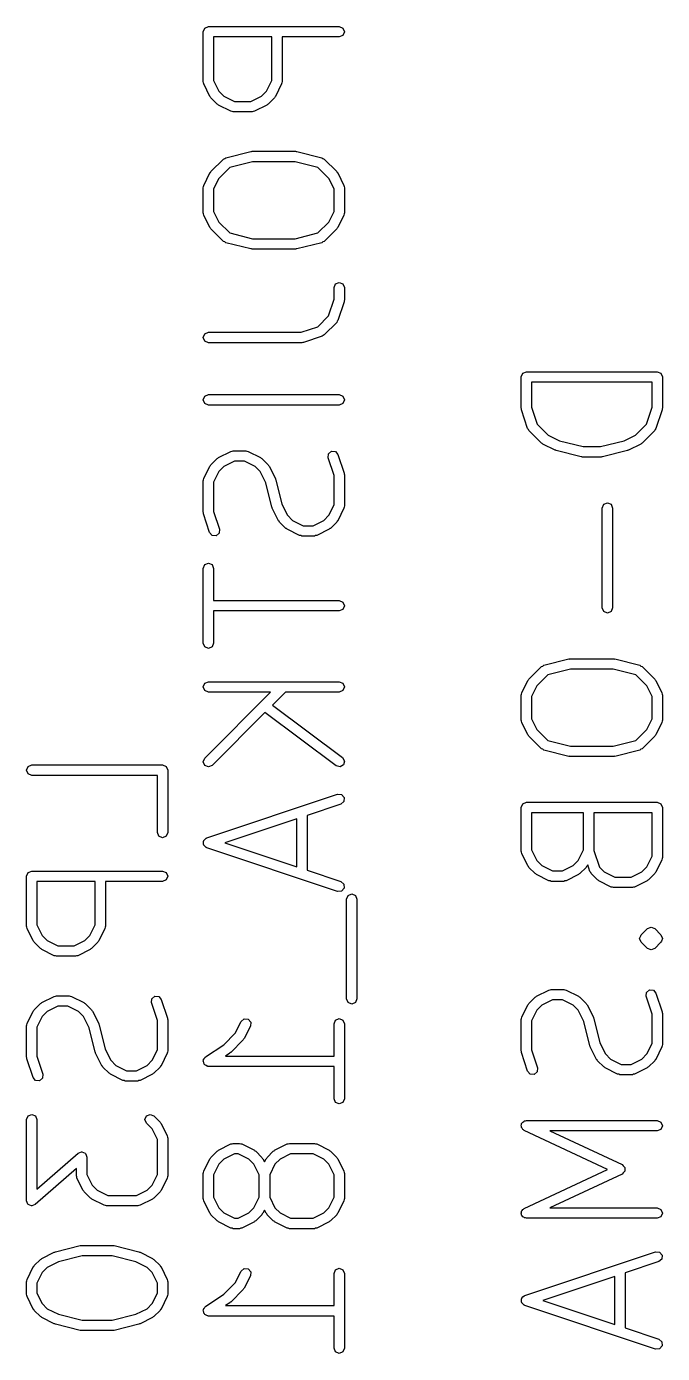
# Model space of a CAD drawing. Extents: x 5.19 to 6.25, y -4.57 to -3.31.
# Drawn here: x 6.0217 to 6.2467, y -3.7805 to -3.3114 of the extents above; entities that cross this region are included whole.
import ezdxf

# ---------------------------------------------------------------- set-up
doc = ezdxf.new("R2010")
doc.units = 0
doc.header["$MEASUREMENT"] = 0
doc.layers.add('BLACK', color=7, linetype='CONTINUOUS')

msp = doc.modelspace()

# ---------------------------------------------------------------- linework, layer by layer
at = {"layer": 'BLACK', "linetype": 'CONTINUOUS'}
for p, q in [((6.08471, -3.31194), (6.08601, -3.3114)), ((6.08601, -3.3114), (6.13233, -3.3114)), ((6.13233, -3.3114), (6.13364, -3.31194)), ((6.08417, -3.31324), (6.08471, -3.31194)), ((6.08417, -3.33088), (6.08417, -3.31324)), ((6.10844, -3.31508), (6.08785, -3.31508)), ((6.08785, -3.31508), (6.08785, -3.33045)), ((6.10844, -3.33045), (6.10844, -3.31508)), ((6.13233, -3.31508), (6.11212, -3.31508)), ((6.11212, -3.31508), (6.11212, -3.33088)), ((6.13364, -3.31454), (6.13233, -3.31508)), ((6.13364, -3.31194), (6.13417, -3.31324)), ((6.13417, -3.31324), (6.13364, -3.31454)), ((6.08785, -3.33045), (6.08973, -3.3342)), ((6.10656, -3.3342), (6.10844, -3.33045)), ((6.08434, -3.33128), (6.08417, -3.33088)), ((6.08437, -3.3317), (6.08434, -3.33128)), ((6.08657, -3.33612), (6.08437, -3.3317)), ((6.08973, -3.3342), (6.09152, -3.33599)), ((6.10478, -3.33599), (6.10656, -3.3342)), ((6.11192, -3.3317), (6.10972, -3.33612)), ((6.11195, -3.33128), (6.11192, -3.3317)), ((6.11212, -3.33088), (6.11195, -3.33128)), ((6.0868, -3.33631), (6.08657, -3.33612)), ((6.08692, -3.33659), (6.0868, -3.33631)), ((6.08912, -3.3388), (6.08692, -3.33659)), ((6.0894, -3.33892), (6.08912, -3.3388)), ((6.0896, -3.33914), (6.0894, -3.33892)), ((6.09401, -3.34135), (6.0896, -3.33914)), ((6.09152, -3.33599), (6.09527, -3.33786)), ((6.09527, -3.33786), (6.10102, -3.33786)), ((6.10102, -3.33786), (6.10478, -3.33599)), ((6.10669, -3.33914), (6.10228, -3.34135)), ((6.10689, -3.33892), (6.10669, -3.33914)), ((6.10717, -3.3388), (6.10689, -3.33892)), ((6.10937, -3.33659), (6.10717, -3.3388)), ((6.10949, -3.33631), (6.10937, -3.33659)), ((6.10972, -3.33612), (6.10949, -3.33631)), ((6.09444, -3.34138), (6.09401, -3.34135)), ((6.09484, -3.34154), (6.09444, -3.34138)), ((6.10145, -3.34154), (6.09484, -3.34154)), ((6.10185, -3.34138), (6.10145, -3.34154)), ((6.10228, -3.34135), (6.10185, -3.34138)), ((6.08692, -3.36267), (6.09133, -3.35826)), ((6.09133, -3.35826), (6.09179, -3.35807)), ((6.09179, -3.35807), (6.09219, -3.35777)), ((6.09219, -3.35777), (6.10101, -3.35557)), ((6.10101, -3.35557), (6.10124, -3.3556)), ((6.10124, -3.3556), (6.10145, -3.35551)), ((6.10145, -3.35551), (6.11689, -3.35551)), ((6.11689, -3.35551), (6.11711, -3.3556)), ((6.11711, -3.3556), (6.11734, -3.35557)), ((6.11734, -3.35557), (6.12616, -3.35777)), ((6.12616, -3.35777), (6.12656, -3.35807)), ((6.12656, -3.35807), (6.12702, -3.35826)), ((6.12702, -3.35826), (6.13143, -3.36267)), ((6.08437, -3.36756), (6.08657, -3.36314)), ((6.08657, -3.36314), (6.0868, -3.36295)), ((6.0868, -3.36295), (6.08692, -3.36267)), ((6.09357, -3.36122), (6.08973, -3.36506)), ((6.10168, -3.35919), (6.09357, -3.36122)), ((6.11667, -3.35919), (6.10168, -3.35919)), ((6.12478, -3.36122), (6.11667, -3.35919)), ((6.12862, -3.36506), (6.12478, -3.36122)), ((6.13143, -3.36267), (6.13155, -3.36295)), ((6.13155, -3.36295), (6.13177, -3.36314)), ((6.13177, -3.36314), (6.13398, -3.36756)), ((6.08417, -3.36838), (6.08434, -3.36798)), ((6.08434, -3.36798), (6.08437, -3.36756)), ((6.08973, -3.36506), (6.08785, -3.36881)), ((6.13049, -3.36881), (6.12862, -3.36506)), ((6.13398, -3.36756), (6.13401, -3.36798)), ((6.13401, -3.36798), (6.13417, -3.36838)), ((6.08417, -3.3772), (6.08417, -3.36838)), ((6.08785, -3.36881), (6.08785, -3.37677)), ((6.13049, -3.37677), (6.13049, -3.36881)), ((6.13417, -3.36838), (6.13417, -3.3772)), ((6.08434, -3.3776), (6.08417, -3.3772)), ((6.08785, -3.37677), (6.08973, -3.38052)), ((6.12862, -3.38052), (6.13049, -3.37677)), ((6.13417, -3.3772), (6.13401, -3.3776)), ((6.08437, -3.37802), (6.08434, -3.3776)), ((6.08657, -3.38244), (6.08437, -3.37802)), ((6.08973, -3.38052), (6.09357, -3.38436)), ((6.12478, -3.38436), (6.12862, -3.38052)), ((6.13398, -3.37802), (6.13177, -3.38244)), ((6.13401, -3.3776), (6.13398, -3.37802)), ((6.0868, -3.38263), (6.08657, -3.38244)), ((6.08692, -3.38291), (6.0868, -3.38263)), ((6.09133, -3.38733), (6.08692, -3.38291)), ((6.09357, -3.38436), (6.10168, -3.38639)), ((6.10168, -3.38639), (6.11667, -3.38639)), ((6.11667, -3.38639), (6.12478, -3.38436)), ((6.13143, -3.38291), (6.12702, -3.38733)), ((6.13155, -3.38263), (6.13143, -3.38291)), ((6.13177, -3.38244), (6.13155, -3.38263)), ((6.09179, -3.38752), (6.09133, -3.38733)), ((6.09219, -3.38781), (6.09179, -3.38752)), ((6.10101, -3.39002), (6.09219, -3.38781)), ((6.10124, -3.38998), (6.10101, -3.39002)), ((6.10145, -3.39007), (6.10124, -3.38998)), ((6.11689, -3.39007), (6.10145, -3.39007)), ((6.11711, -3.38998), (6.11689, -3.39007)), ((6.11734, -3.39002), (6.11711, -3.38998)), ((6.12616, -3.38781), (6.11734, -3.39002)), ((6.12656, -3.38752), (6.12616, -3.38781)), ((6.12702, -3.38733), (6.12656, -3.38752)), ((6.13049, -3.40367), (6.13103, -3.40237)), ((6.13049, -3.40778), (6.13049, -3.40367)), ((6.13103, -3.40237), (6.13233, -3.40183)), ((6.13233, -3.40183), (6.13364, -3.40237)), ((6.13364, -3.40237), (6.13417, -3.40367)), ((6.13417, -3.40367), (6.13417, -3.40808)), ((6.12852, -3.41371), (6.13049, -3.40778)), ((6.13408, -3.40866), (6.13187, -3.41528)), ((6.13417, -3.40808), (6.13406, -3.40836)), ((6.13406, -3.40836), (6.13408, -3.40866)), ((6.12472, -3.4175), (6.12852, -3.41371)), ((6.08471, -3.42002), (6.08601, -3.41948)), ((6.08601, -3.41948), (6.1188, -3.41948)), ((6.1188, -3.41948), (6.12472, -3.4175)), ((6.13143, -3.416), (6.12702, -3.42041)), ((6.13159, -3.4156), (6.13143, -3.416)), ((6.13187, -3.41528), (6.13159, -3.4156)), ((6.08417, -3.42132), (6.08471, -3.42002)), ((6.08471, -3.42262), (6.08417, -3.42132)), ((6.08601, -3.42316), (6.08471, -3.42262)), ((6.1191, -3.42316), (6.08601, -3.42316)), ((6.11938, -3.42304), (6.1191, -3.42316)), ((6.11968, -3.42306), (6.11938, -3.42304)), ((6.1263, -3.42086), (6.11968, -3.42306)), ((6.12662, -3.42058), (6.1263, -3.42086)), ((6.12702, -3.42041), (6.12662, -3.42058)), ((6.19721, -3.43398), (6.19851, -3.43344)), ((6.19851, -3.43344), (6.24483, -3.43344)), ((6.24483, -3.43344), (6.24614, -3.43398)), ((6.19667, -3.43528), (6.19721, -3.43398)), ((6.19667, -3.44631), (6.19667, -3.43528)), ((6.24299, -3.43712), (6.20035, -3.43712)), ((6.20035, -3.43712), (6.20035, -3.44601)), ((6.24299, -3.44601), (6.24299, -3.43712)), ((6.24614, -3.43398), (6.24667, -3.43528)), ((6.24667, -3.43528), (6.24667, -3.44631)), ((6.08417, -3.44337), (6.08471, -3.44207)), ((6.08471, -3.44207), (6.08601, -3.44153)), ((6.08601, -3.44153), (6.13233, -3.44153)), ((6.13233, -3.44153), (6.13364, -3.44207)), ((6.13364, -3.44207), (6.13417, -3.44337)), ((6.08471, -3.44467), (6.08417, -3.44337)), ((6.08601, -3.44521), (6.08471, -3.44467)), ((6.13233, -3.44521), (6.08601, -3.44521)), ((6.13364, -3.44467), (6.13233, -3.44521)), ((6.13417, -3.44337), (6.13364, -3.44467)), ((6.19679, -3.44659), (6.19667, -3.44631)), ((6.19677, -3.44689), (6.19679, -3.44659)), ((6.19897, -3.45351), (6.19677, -3.44689)), ((6.20035, -3.44601), (6.20233, -3.45193)), ((6.24102, -3.45193), (6.24299, -3.44601)), ((6.24658, -3.44689), (6.24437, -3.45351)), ((6.24667, -3.44631), (6.24656, -3.44659)), ((6.24656, -3.44659), (6.24658, -3.44689)), ((6.20233, -3.45193), (6.20622, -3.45583)), ((6.23713, -3.45583), (6.24102, -3.45193)), ((6.19926, -3.45383), (6.19897, -3.45351)), ((6.19942, -3.45423), (6.19926, -3.45383)), ((6.20383, -3.45864), (6.19942, -3.45423)), ((6.20622, -3.45583), (6.21019, -3.45781)), ((6.23316, -3.45781), (6.23713, -3.45583)), ((6.24393, -3.45423), (6.23952, -3.45864)), ((6.24409, -3.45383), (6.24393, -3.45423)), ((6.24437, -3.45351), (6.24409, -3.45383)), ((6.0896, -3.46378), (6.09401, -3.46158)), ((6.09401, -3.46158), (6.09444, -3.46155)), ((6.09444, -3.46155), (6.09484, -3.46138)), ((6.09484, -3.46138), (6.09925, -3.46138)), ((6.09925, -3.46138), (6.09964, -3.46155)), ((6.09964, -3.46155), (6.10007, -3.46158)), ((6.10007, -3.46158), (6.10448, -3.46378)), ((6.12848, -3.4624), (6.12955, -3.46148)), ((6.12955, -3.46148), (6.13095, -3.46158)), ((6.13095, -3.46158), (6.13187, -3.46264)), ((6.20411, -3.45876), (6.20383, -3.45864)), ((6.20431, -3.45898), (6.20411, -3.45876)), ((6.20872, -3.46119), (6.20431, -3.45898)), ((6.20893, -3.46121), (6.20872, -3.46119)), ((6.2091, -3.46133), (6.20893, -3.46121)), ((6.21792, -3.46354), (6.2091, -3.46133)), ((6.21019, -3.45781), (6.21859, -3.45991)), ((6.21859, -3.45991), (6.22476, -3.45991)), ((6.22476, -3.45991), (6.23316, -3.45781)), ((6.23425, -3.46133), (6.22543, -3.46354)), ((6.23442, -3.46121), (6.23425, -3.46133)), ((6.23463, -3.46119), (6.23442, -3.46121)), ((6.23904, -3.45898), (6.23463, -3.46119)), ((6.23924, -3.45876), (6.23904, -3.45898)), ((6.23952, -3.45864), (6.23924, -3.45876)), ((6.0868, -3.46661), (6.08692, -3.46633)), ((6.08692, -3.46633), (6.08912, -3.46413)), ((6.08912, -3.46413), (6.0894, -3.46401)), ((6.0894, -3.46401), (6.0896, -3.46378)), ((6.09527, -3.46506), (6.09152, -3.46694)), ((6.09881, -3.46506), (6.09527, -3.46506)), ((6.10257, -3.46694), (6.09881, -3.46506)), ((6.10448, -3.46378), (6.10468, -3.46401)), ((6.10468, -3.46401), (6.10496, -3.46413)), ((6.10496, -3.46413), (6.10717, -3.46633)), ((6.10717, -3.46633), (6.10728, -3.46661)), ((6.12838, -3.46381), (6.12848, -3.4624)), ((6.13049, -3.47014), (6.12838, -3.46381)), ((6.13187, -3.46264), (6.13408, -3.46926)), ((6.21815, -3.4635), (6.21792, -3.46354)), ((6.21837, -3.46359), (6.21815, -3.4635)), ((6.22498, -3.46359), (6.21837, -3.46359)), ((6.2252, -3.4635), (6.22498, -3.46359)), ((6.22543, -3.46354), (6.2252, -3.4635)), ((6.08434, -3.47165), (6.08437, -3.47122)), ((6.08437, -3.47122), (6.08657, -3.46681)), ((6.08657, -3.46681), (6.0868, -3.46661)), ((6.08973, -3.46873), (6.08785, -3.47248)), ((6.09152, -3.46694), (6.08973, -3.46873)), ((6.10435, -3.46873), (6.10257, -3.46694)), ((6.10634, -3.47269), (6.10435, -3.46873)), ((6.10728, -3.46661), (6.10751, -3.46681)), ((6.10751, -3.46681), (6.10972, -3.47122)), ((6.10972, -3.47122), (6.10973, -3.47143)), ((6.13049, -3.48044), (6.13049, -3.47014)), ((6.13408, -3.46926), (6.13406, -3.46956)), ((6.13406, -3.46956), (6.13417, -3.46984)), ((6.13417, -3.46984), (6.13417, -3.48087)), ((6.08417, -3.47205), (6.08434, -3.47165)), ((6.08417, -3.48308), (6.08417, -3.47205)), ((6.08785, -3.47248), (6.08785, -3.48278)), ((6.10849, -3.48132), (6.10634, -3.47269)), ((6.10973, -3.47143), (6.10986, -3.4716)), ((6.10986, -3.4716), (6.11201, -3.48023)), ((6.11201, -3.48023), (6.114, -3.48419)), ((6.12862, -3.48419), (6.13049, -3.48044)), ((6.22535, -3.4816), (6.22589, -3.4803)), ((6.22589, -3.4803), (6.22719, -3.47976)), ((6.22719, -3.47976), (6.22849, -3.4803)), ((6.22849, -3.4803), (6.22903, -3.4816)), ((6.08429, -3.48336), (6.08417, -3.48308)), ((6.08427, -3.48366), (6.08429, -3.48336)), ((6.08647, -3.49028), (6.08427, -3.48366)), ((6.08785, -3.48278), (6.08997, -3.48911)), ((6.10862, -3.48148), (6.10849, -3.48132)), ((6.10863, -3.48169), (6.10862, -3.48148)), ((6.11084, -3.4861), (6.10863, -3.48169)), ((6.114, -3.48419), (6.11578, -3.48598)), ((6.12683, -3.48598), (6.12862, -3.48419)), ((6.13398, -3.48169), (6.13177, -3.4861)), ((6.13401, -3.48127), (6.13398, -3.48169)), ((6.13417, -3.48087), (6.13401, -3.48127)), ((6.22535, -3.51689), (6.22535, -3.4816)), ((6.22903, -3.4816), (6.22903, -3.51689)), ((6.08997, -3.48911), (6.08987, -3.49052)), ((6.11107, -3.4863), (6.11084, -3.4861)), ((6.11118, -3.48658), (6.11107, -3.4863)), ((6.11339, -3.48879), (6.11118, -3.48658)), ((6.11367, -3.4889), (6.11339, -3.48879)), ((6.11387, -3.48913), (6.11367, -3.4889)), ((6.11828, -3.49134), (6.11387, -3.48913)), ((6.11578, -3.48598), (6.11953, -3.48785)), ((6.11953, -3.48785), (6.12308, -3.48785)), ((6.12308, -3.48785), (6.12683, -3.48598)), ((6.12875, -3.48913), (6.12433, -3.49134)), ((6.12894, -3.4889), (6.12875, -3.48913)), ((6.12922, -3.48879), (6.12894, -3.4889)), ((6.13143, -3.48658), (6.12922, -3.48879)), ((6.13155, -3.4863), (6.13143, -3.48658)), ((6.13177, -3.4861), (6.13155, -3.4863)), ((6.0874, -3.49134), (6.08647, -3.49028)), ((6.0888, -3.49144), (6.0874, -3.49134)), ((6.08987, -3.49052), (6.0888, -3.49144)), ((6.1187, -3.49137), (6.11828, -3.49134)), ((6.1191, -3.49153), (6.1187, -3.49137)), ((6.12351, -3.49153), (6.1191, -3.49153)), ((6.12391, -3.49137), (6.12351, -3.49153)), ((6.12433, -3.49134), (6.12391, -3.49137)), ((6.08417, -3.50293), (6.08471, -3.50163)), ((6.08417, -3.5294), (6.08417, -3.50293)), ((6.08471, -3.50163), (6.08601, -3.50109)), ((6.08601, -3.50109), (6.08732, -3.50163)), ((6.08732, -3.50163), (6.08785, -3.50293)), ((6.08785, -3.50293), (6.08785, -3.51432)), ((6.08785, -3.51432), (6.13233, -3.51432)), ((6.13233, -3.518), (6.08785, -3.518)), ((6.08785, -3.518), (6.08785, -3.5294)), ((6.13233, -3.51432), (6.13364, -3.51486)), ((6.13364, -3.51746), (6.13233, -3.518)), ((6.13364, -3.51486), (6.13417, -3.51616)), ((6.13417, -3.51616), (6.13364, -3.51746)), ((6.22589, -3.51819), (6.22535, -3.51689)), ((6.22903, -3.51689), (6.22849, -3.51819)), ((6.22719, -3.51873), (6.22589, -3.51819)), ((6.22849, -3.51819), (6.22719, -3.51873)), ((6.08471, -3.5307), (6.08417, -3.5294)), ((6.08601, -3.53124), (6.08471, -3.5307)), ((6.08732, -3.5307), (6.08601, -3.53124)), ((6.08785, -3.5294), (6.08732, -3.5307)), ((6.20469, -3.53717), (6.21351, -3.53496)), ((6.21351, -3.53496), (6.21374, -3.53499)), ((6.21374, -3.53499), (6.21395, -3.5349)), ((6.21395, -3.5349), (6.22939, -3.5349)), ((6.22939, -3.5349), (6.22961, -3.53499)), ((6.22961, -3.53499), (6.22984, -3.53496)), ((6.22984, -3.53496), (6.23866, -3.53717)), ((6.19942, -3.54206), (6.20383, -3.53765)), ((6.20607, -3.54061), (6.20223, -3.54445)), ((6.20383, -3.53765), (6.20429, -3.53746)), ((6.20429, -3.53746), (6.20469, -3.53717)), ((6.21418, -3.53858), (6.20607, -3.54061)), ((6.22917, -3.53858), (6.21418, -3.53858)), ((6.23728, -3.54061), (6.22917, -3.53858)), ((6.24112, -3.54445), (6.23728, -3.54061)), ((6.23866, -3.53717), (6.23906, -3.53746)), ((6.23906, -3.53746), (6.23952, -3.53765)), ((6.23952, -3.53765), (6.24393, -3.54206)), ((6.08417, -3.54484), (6.08471, -3.54353)), ((6.08471, -3.54614), (6.08417, -3.54484)), ((6.08471, -3.54353), (6.08601, -3.543)), ((6.08601, -3.54668), (6.08471, -3.54614)), ((6.08601, -3.543), (6.13233, -3.543)), ((6.13233, -3.543), (6.13364, -3.54353)), ((6.13364, -3.54614), (6.13233, -3.54668)), ((6.13364, -3.54353), (6.13417, -3.54484)), ((6.13417, -3.54484), (6.13364, -3.54614)), ((6.19687, -3.54695), (6.19907, -3.54254)), ((6.19907, -3.54254), (6.1993, -3.54234)), ((6.1993, -3.54234), (6.19942, -3.54206)), ((6.20223, -3.54445), (6.20035, -3.54821)), ((6.24299, -3.54821), (6.24112, -3.54445)), ((6.24393, -3.54206), (6.24405, -3.54234)), ((6.24405, -3.54234), (6.24427, -3.54254)), ((6.24427, -3.54254), (6.24648, -3.54695)), ((6.08471, -3.57), (6.10804, -3.54668)), ((6.10804, -3.54668), (6.08601, -3.54668)), ((6.11325, -3.54668), (6.10867, -3.55125)), ((6.13233, -3.54668), (6.11325, -3.54668)), ((6.19667, -3.54777), (6.19684, -3.54738)), ((6.19667, -3.5566), (6.19667, -3.54777)), ((6.19684, -3.54738), (6.19687, -3.54695)), ((6.20035, -3.54821), (6.20035, -3.55616)), ((6.24299, -3.55616), (6.24299, -3.54821)), ((6.24648, -3.54695), (6.24651, -3.54738)), ((6.24651, -3.54738), (6.24667, -3.54777)), ((6.24667, -3.54777), (6.24667, -3.5566)), ((6.10604, -3.55388), (6.08732, -3.57261)), ((6.13123, -3.57278), (6.10604, -3.55388)), ((6.10867, -3.55125), (6.13344, -3.56983)), ((6.19684, -3.55699), (6.19667, -3.5566)), ((6.19687, -3.55742), (6.19684, -3.55699)), ((6.19907, -3.56183), (6.19687, -3.55742)), ((6.20035, -3.55616), (6.20223, -3.55992)), ((6.20223, -3.55992), (6.20607, -3.56376)), ((6.23728, -3.56376), (6.24112, -3.55992)), ((6.24112, -3.55992), (6.24299, -3.55616)), ((6.24648, -3.55742), (6.24427, -3.56183)), ((6.24651, -3.55699), (6.24648, -3.55742)), ((6.24667, -3.5566), (6.24651, -3.55699)), ((6.1993, -3.56203), (6.19907, -3.56183)), ((6.19942, -3.56231), (6.1993, -3.56203)), ((6.20383, -3.56672), (6.19942, -3.56231)), ((6.20607, -3.56376), (6.21418, -3.56578)), ((6.22917, -3.56578), (6.23728, -3.56376)), ((6.24393, -3.56231), (6.23952, -3.56672)), ((6.24405, -3.56203), (6.24393, -3.56231)), ((6.24427, -3.56183), (6.24405, -3.56203)), ((6.20429, -3.56691), (6.20383, -3.56672)), ((6.20469, -3.5672), (6.20429, -3.56691)), ((6.21351, -3.56941), (6.20469, -3.5672)), ((6.21374, -3.56938), (6.21351, -3.56941)), ((6.21395, -3.56946), (6.21374, -3.56938)), ((6.22939, -3.56946), (6.21395, -3.56946)), ((6.21418, -3.56578), (6.22917, -3.56578)), ((6.22961, -3.56938), (6.22939, -3.56946)), ((6.22984, -3.56941), (6.22961, -3.56938)), ((6.23866, -3.5672), (6.22984, -3.56941)), ((6.23906, -3.56691), (6.23866, -3.5672)), ((6.23952, -3.56672), (6.23906, -3.56691)), ((6.02167, -3.57427), (6.02221, -3.57297)), ((6.02221, -3.57557), (6.02167, -3.57427)), ((6.02221, -3.57297), (6.02351, -3.57243)), ((6.02351, -3.57243), (6.06983, -3.57243)), ((6.06983, -3.57243), (6.07114, -3.57297)), ((6.07114, -3.57297), (6.07167, -3.57427)), ((6.07167, -3.57427), (6.07167, -3.59633)), ((6.08417, -3.5713), (6.08471, -3.57)), ((6.08471, -3.57261), (6.08417, -3.5713)), ((6.08601, -3.57314), (6.08471, -3.57261)), ((6.08732, -3.57261), (6.08601, -3.57314)), ((6.13259, -3.57313), (6.13123, -3.57278)), ((6.13381, -3.57241), (6.13259, -3.57313)), ((6.13344, -3.56983), (6.13416, -3.57104)), ((6.13416, -3.57104), (6.13381, -3.57241)), ((6.02351, -3.57611), (6.02221, -3.57557)), ((6.06799, -3.57611), (6.02351, -3.57611)), ((6.06799, -3.59633), (6.06799, -3.57611)), ((6.08543, -3.59823), (6.13175, -3.58279)), ((6.13175, -3.58279), (6.13316, -3.58289)), ((6.13316, -3.58289), (6.13408, -3.58396)), ((6.13292, -3.58628), (6.12094, -3.59028)), ((6.13398, -3.58536), (6.13292, -3.58628)), ((6.13408, -3.58396), (6.13398, -3.58536)), ((6.19667, -3.58748), (6.19721, -3.58618)), ((6.19667, -3.60292), (6.19667, -3.58748)), ((6.19721, -3.58618), (6.19851, -3.58564)), ((6.19851, -3.58564), (6.24483, -3.58564)), ((6.24483, -3.58564), (6.24614, -3.58618)), ((6.24614, -3.58618), (6.24667, -3.58748)), ((6.24667, -3.58748), (6.24667, -3.60512)), ((6.11726, -3.5915), (6.09183, -3.59998)), ((6.11726, -3.60845), (6.11726, -3.5915)), ((6.12094, -3.59028), (6.12094, -3.60968)), ((6.21873, -3.58932), (6.20035, -3.58932)), ((6.20035, -3.58932), (6.20035, -3.60248)), ((6.21873, -3.60248), (6.21873, -3.58932)), ((6.24299, -3.58932), (6.22241, -3.58932)), ((6.22241, -3.58932), (6.22241, -3.60262)), ((6.24299, -3.60469), (6.24299, -3.58932)), ((6.06853, -3.59763), (6.06799, -3.59633)), ((6.06983, -3.59817), (6.06853, -3.59763)), ((6.07114, -3.59763), (6.06983, -3.59817)), ((6.07167, -3.59633), (6.07114, -3.59763)), ((6.08427, -3.5994), (6.08436, -3.59929)), ((6.08431, -3.59998), (6.08427, -3.5994)), ((6.08427, -3.60056), (6.08431, -3.59998)), ((6.08436, -3.60066), (6.08427, -3.60056)), ((6.08436, -3.59929), (6.08437, -3.59916)), ((6.08437, -3.6008), (6.08436, -3.60066)), ((6.08437, -3.59916), (6.08481, -3.59877)), ((6.08481, -3.60118), (6.08437, -3.6008)), ((6.08481, -3.59877), (6.08519, -3.59833)), ((6.08519, -3.60162), (6.08481, -3.60118)), ((6.08519, -3.59833), (6.08533, -3.59832)), ((6.08533, -3.60163), (6.08519, -3.60162)), ((6.08533, -3.59832), (6.08543, -3.59823)), ((6.08543, -3.60172), (6.08533, -3.60163)), ((6.13175, -3.61716), (6.08543, -3.60172)), ((6.09183, -3.59998), (6.11726, -3.60845)), ((6.20035, -3.60248), (6.20223, -3.60624)), ((6.21685, -3.60624), (6.21873, -3.60248)), ((6.19684, -3.60331), (6.19667, -3.60292)), ((6.19687, -3.60374), (6.19684, -3.60331)), ((6.19907, -3.60815), (6.19687, -3.60374)), ((6.20223, -3.60624), (6.20402, -3.60802)), ((6.21507, -3.60802), (6.21685, -3.60624)), ((6.22241, -3.60262), (6.22439, -3.60854)), ((6.24112, -3.60844), (6.24299, -3.60469)), ((6.24648, -3.60594), (6.24427, -3.61036)), ((6.24651, -3.60552), (6.24648, -3.60594)), ((6.24667, -3.60512), (6.24651, -3.60552)), ((6.02167, -3.61177), (6.02221, -3.61047)), ((6.02167, -3.62942), (6.02167, -3.61177)), ((6.02221, -3.61047), (6.02351, -3.60993)), ((6.02351, -3.60993), (6.06983, -3.60993)), ((6.06983, -3.60993), (6.07114, -3.61047)), ((6.07114, -3.61047), (6.07167, -3.61177)), ((6.07167, -3.61177), (6.07114, -3.61307)), ((6.12094, -3.60968), (6.13292, -3.61367)), ((6.1993, -3.60835), (6.19907, -3.60815)), ((6.19942, -3.60863), (6.1993, -3.60835)), ((6.20162, -3.61083), (6.19942, -3.60863)), ((6.2019, -3.61095), (6.20162, -3.61083)), ((6.2021, -3.61118), (6.2019, -3.61095)), ((6.20651, -3.61338), (6.2021, -3.61118)), ((6.20402, -3.60802), (6.20777, -3.6099)), ((6.20777, -3.6099), (6.21131, -3.6099)), ((6.21131, -3.6099), (6.21507, -3.60802)), ((6.21698, -3.61118), (6.21257, -3.61338)), ((6.21718, -3.61095), (6.21698, -3.61118)), ((6.21746, -3.61083), (6.21718, -3.61095)), ((6.21967, -3.60863), (6.21746, -3.61083)), ((6.21978, -3.60835), (6.21967, -3.60863)), ((6.22001, -3.60815), (6.21978, -3.60835)), ((6.22023, -3.60771), (6.22001, -3.60815)), ((6.22103, -3.61012), (6.22023, -3.60771)), ((6.22131, -3.61044), (6.22103, -3.61012)), ((6.22148, -3.61083), (6.22131, -3.61044)), ((6.22368, -3.61304), (6.22148, -3.61083)), ((6.22439, -3.60854), (6.22607, -3.61023)), ((6.22607, -3.61023), (6.22983, -3.6121)), ((6.23558, -3.6121), (6.23933, -3.61023)), ((6.23933, -3.61023), (6.24112, -3.60844)), ((6.24393, -3.61083), (6.24172, -3.61304)), ((6.24405, -3.61055), (6.24393, -3.61083)), ((6.24427, -3.61036), (6.24405, -3.61055)), ((6.04594, -3.61361), (6.02535, -3.61361)), ((6.02535, -3.61361), (6.02535, -3.62898)), ((6.04594, -3.62898), (6.04594, -3.61361)), ((6.06983, -3.61361), (6.04962, -3.61361)), ((6.04962, -3.61361), (6.04962, -3.62942)), ((6.07114, -3.61307), (6.06983, -3.61361)), ((6.13292, -3.61367), (6.13398, -3.6146)), ((6.13408, -3.616), (6.13316, -3.61706)), ((6.13398, -3.6146), (6.13408, -3.616)), ((6.20694, -3.61342), (6.20651, -3.61338)), ((6.20734, -3.61358), (6.20694, -3.61342)), ((6.21175, -3.61358), (6.20734, -3.61358)), ((6.21214, -3.61342), (6.21175, -3.61358)), ((6.21257, -3.61338), (6.21214, -3.61342)), ((6.22396, -3.61316), (6.22368, -3.61304)), ((6.22416, -3.61338), (6.22396, -3.61316)), ((6.22857, -3.61559), (6.22416, -3.61338)), ((6.229, -3.61562), (6.22857, -3.61559)), ((6.22939, -3.61578), (6.229, -3.61562)), ((6.23601, -3.61578), (6.22939, -3.61578)), ((6.22983, -3.6121), (6.23558, -3.6121)), ((6.23641, -3.61562), (6.23601, -3.61578)), ((6.23683, -3.61559), (6.23641, -3.61562)), ((6.24125, -3.61338), (6.23683, -3.61559)), ((6.24144, -3.61316), (6.24125, -3.61338)), ((6.24172, -3.61304), (6.24144, -3.61316)), ((6.13316, -3.61706), (6.13175, -3.61716)), ((6.13491, -3.61983), (6.13544, -3.61853)), ((6.13491, -3.65512), (6.13491, -3.61983)), ((6.13544, -3.61853), (6.13675, -3.61799)), ((6.13675, -3.61799), (6.13805, -3.61853)), ((6.13805, -3.61853), (6.13859, -3.61983)), ((6.13859, -3.61983), (6.13859, -3.65512)), ((6.02184, -3.62981), (6.02167, -3.62942)), ((6.02187, -3.63024), (6.02184, -3.62981)), ((6.02407, -3.63465), (6.02187, -3.63024)), ((6.02535, -3.62898), (6.02723, -3.63274)), ((6.04406, -3.63274), (6.04594, -3.62898)), ((6.04942, -3.63024), (6.04722, -3.63465)), ((6.04945, -3.62981), (6.04942, -3.63024)), ((6.04962, -3.62942), (6.04945, -3.62981)), ((6.23912, -3.6325), (6.24133, -3.63029)), ((6.24133, -3.63029), (6.24263, -3.62975)), ((6.24263, -3.62975), (6.24393, -3.63029)), ((6.24393, -3.63029), (6.24393, -3.63029)), ((6.24393, -3.63029), (6.24614, -3.6325)), ((6.0243, -3.63485), (6.02407, -3.63465)), ((6.02442, -3.63513), (6.0243, -3.63485)), ((6.02662, -3.63733), (6.02442, -3.63513)), ((6.02723, -3.63274), (6.02902, -3.63452)), ((6.02902, -3.63452), (6.03277, -3.6364)), ((6.03852, -3.6364), (6.04228, -3.63452)), ((6.04228, -3.63452), (6.04406, -3.63274)), ((6.04687, -3.63513), (6.04467, -3.63733)), ((6.04699, -3.63485), (6.04687, -3.63513)), ((6.04722, -3.63465), (6.04699, -3.63485)), ((6.23858, -3.6338), (6.23896, -3.63289)), ((6.23912, -3.6351), (6.23858, -3.6338)), ((6.23896, -3.63289), (6.23912, -3.6325)), ((6.23912, -3.6325), (6.23912, -3.6325)), ((6.23912, -3.6325), (6.23912, -3.6325)), ((6.24133, -3.6373), (6.23912, -3.6351)), ((6.23912, -3.6351), (6.23912, -3.6351)), ((6.24614, -3.6351), (6.24393, -3.6373)), ((6.24614, -3.6325), (6.24614, -3.6325)), ((6.24614, -3.6325), (6.24667, -3.6338)), ((6.2463, -3.6347), (6.24614, -3.6351)), ((6.24667, -3.6338), (6.2463, -3.6347)), ((6.0269, -3.63745), (6.02662, -3.63733)), ((6.0271, -3.63768), (6.0269, -3.63745)), ((6.03151, -3.63988), (6.0271, -3.63768)), ((6.03194, -3.63991), (6.03151, -3.63988)), ((6.03234, -3.64008), (6.03194, -3.63991)), ((6.03895, -3.64008), (6.03234, -3.64008)), ((6.03277, -3.6364), (6.03852, -3.6364)), ((6.03935, -3.63991), (6.03895, -3.64008)), ((6.03978, -3.63988), (6.03935, -3.63991)), ((6.04419, -3.63768), (6.03978, -3.63988)), ((6.04439, -3.63745), (6.04419, -3.63768)), ((6.04467, -3.63733), (6.04439, -3.63745)), ((6.24263, -3.63784), (6.24133, -3.6373)), ((6.24393, -3.6373), (6.24263, -3.63784)), ((6.24393, -3.6373), (6.24393, -3.6373)), ((6.03194, -3.65421), (6.03234, -3.65404)), ((6.03234, -3.65404), (6.03675, -3.65404)), ((6.03675, -3.65404), (6.03714, -3.65421)), ((6.06598, -3.65506), (6.06705, -3.65414)), ((6.06705, -3.65414), (6.06845, -3.65424)), ((6.2021, -3.65421), (6.20651, -3.652)), ((6.20651, -3.652), (6.20694, -3.65197)), ((6.20694, -3.65197), (6.20734, -3.65181)), ((6.20734, -3.65181), (6.21175, -3.65181)), ((6.21175, -3.65181), (6.21214, -3.65197)), ((6.21214, -3.65197), (6.21257, -3.652)), ((6.21257, -3.652), (6.21698, -3.65421)), ((6.24088, -3.65423), (6.24098, -3.65282)), ((6.24098, -3.65282), (6.24205, -3.6519)), ((6.24205, -3.6519), (6.24345, -3.652)), ((6.24345, -3.652), (6.24437, -3.65307)), ((6.24437, -3.65307), (6.24658, -3.65968)), ((6.02442, -3.65899), (6.02662, -3.65679)), ((6.02662, -3.65679), (6.0269, -3.65667)), ((6.0269, -3.65667), (6.0271, -3.65644)), ((6.0271, -3.65644), (6.03151, -3.65424)), ((6.03277, -3.65772), (6.02902, -3.6596)), ((6.03151, -3.65424), (6.03194, -3.65421)), ((6.03631, -3.65772), (6.03277, -3.65772)), ((6.04007, -3.6596), (6.03631, -3.65772)), ((6.03714, -3.65421), (6.03757, -3.65424)), ((6.03757, -3.65424), (6.04198, -3.65644)), ((6.04198, -3.65644), (6.04218, -3.65667)), ((6.04218, -3.65667), (6.04246, -3.65679)), ((6.04246, -3.65679), (6.04467, -3.65899)), ((6.06588, -3.65647), (6.06598, -3.65506)), ((6.06799, -3.6628), (6.06588, -3.65647)), ((6.06845, -3.65424), (6.06937, -3.6553)), ((6.06937, -3.6553), (6.07158, -3.66192)), ((6.13544, -3.65642), (6.13491, -3.65512)), ((6.13675, -3.65696), (6.13544, -3.65642)), ((6.13805, -3.65642), (6.13675, -3.65696)), ((6.13859, -3.65512), (6.13805, -3.65642)), ((6.19687, -3.66165), (6.19907, -3.65724)), ((6.19907, -3.65724), (6.1993, -3.65704)), ((6.1993, -3.65704), (6.19942, -3.65676)), ((6.19942, -3.65676), (6.20162, -3.65455)), ((6.20162, -3.65455), (6.2019, -3.65444)), ((6.2019, -3.65444), (6.2021, -3.65421)), ((6.20402, -3.65737), (6.20223, -3.65915)), ((6.20777, -3.65549), (6.20402, -3.65737)), ((6.21131, -3.65549), (6.20777, -3.65549)), ((6.21507, -3.65737), (6.21131, -3.65549)), ((6.21685, -3.65915), (6.21507, -3.65737)), ((6.21698, -3.65421), (6.21718, -3.65444)), ((6.21718, -3.65444), (6.21746, -3.65455)), ((6.21746, -3.65455), (6.21967, -3.65676)), ((6.21967, -3.65676), (6.21978, -3.65704)), ((6.21978, -3.65704), (6.22001, -3.65724)), ((6.22001, -3.65724), (6.22222, -3.66165)), ((6.24299, -3.66056), (6.24088, -3.65423)), ((6.02187, -3.66388), (6.02407, -3.65947)), ((6.02407, -3.65947), (6.0243, -3.65927)), ((6.0243, -3.65927), (6.02442, -3.65899)), ((6.02723, -3.66139), (6.02535, -3.66514)), ((6.02902, -3.6596), (6.02723, -3.66139)), ((6.04185, -3.66139), (6.04007, -3.6596)), ((6.04384, -3.66535), (6.04185, -3.66139)), ((6.04467, -3.65899), (6.04478, -3.65927)), ((6.04478, -3.65927), (6.04501, -3.65947)), ((6.04501, -3.65947), (6.04722, -3.66388)), ((6.06799, -3.6731), (6.06799, -3.6628)), ((6.07158, -3.66192), (6.07156, -3.66222)), ((6.07156, -3.66222), (6.07167, -3.6625)), ((6.07167, -3.6625), (6.07167, -3.67353)), ((6.09553, -3.66727), (6.0976, -3.66312)), ((6.0976, -3.66312), (6.09867, -3.6622)), ((6.09867, -3.6622), (6.10007, -3.6623)), ((6.10007, -3.6623), (6.10099, -3.66336)), ((6.10099, -3.66336), (6.10089, -3.66477)), ((6.13049, -3.66394), (6.13103, -3.66264)), ((6.13103, -3.66264), (6.13233, -3.6621)), ((6.13233, -3.6621), (6.13364, -3.66264)), ((6.13364, -3.66264), (6.13417, -3.66394)), ((6.19667, -3.66247), (6.19684, -3.66207)), ((6.19667, -3.6735), (6.19667, -3.66247)), ((6.19684, -3.66207), (6.19687, -3.66165)), ((6.20223, -3.65915), (6.20035, -3.6629)), ((6.20035, -3.6629), (6.20035, -3.6732)), ((6.21884, -3.66311), (6.21685, -3.65915)), ((6.22099, -3.67174), (6.21884, -3.66311)), ((6.22222, -3.66165), (6.22223, -3.66186)), ((6.22223, -3.66186), (6.22236, -3.66202)), ((6.22236, -3.66202), (6.22451, -3.67065)), ((6.24299, -3.67086), (6.24299, -3.66056)), ((6.24658, -3.65968), (6.24656, -3.65998)), ((6.24656, -3.65998), (6.24667, -3.66026)), ((6.24667, -3.66026), (6.24667, -3.67129)), ((6.02167, -3.66471), (6.02184, -3.66431)), ((6.02167, -3.67574), (6.02167, -3.66471)), ((6.02184, -3.66431), (6.02187, -3.66388)), ((6.02535, -3.66514), (6.02535, -3.67544)), ((6.04599, -3.67398), (6.04384, -3.66535)), ((6.04722, -3.66388), (6.04723, -3.66409)), ((6.04723, -3.66409), (6.04736, -3.66426)), ((6.04736, -3.66426), (6.04951, -3.67289)), ((6.09146, -3.67134), (6.09553, -3.66727)), ((6.10089, -3.66477), (6.09869, -3.66918)), ((6.13049, -3.67534), (6.13049, -3.66394)), ((6.13417, -3.66394), (6.13417, -3.69041)), ((6.04951, -3.67289), (6.0515, -3.67685)), ((6.08499, -3.67565), (6.09146, -3.67134)), ((6.09834, -3.66966), (6.09393, -3.67407)), ((6.09846, -3.66938), (6.09834, -3.66966)), ((6.09869, -3.66918), (6.09846, -3.66938)), ((6.22112, -3.67191), (6.22099, -3.67174)), ((6.22113, -3.67212), (6.22112, -3.67191)), ((6.22334, -3.67653), (6.22113, -3.67212)), ((6.22451, -3.67065), (6.2265, -3.67461)), ((6.24112, -3.67461), (6.24299, -3.67086)), ((6.24648, -3.67212), (6.24427, -3.67653)), ((6.24651, -3.67169), (6.24648, -3.67212)), ((6.24667, -3.67129), (6.24651, -3.67169)), ((6.02179, -3.67602), (6.02167, -3.67574)), ((6.02177, -3.67632), (6.02179, -3.67602)), ((6.02397, -3.68294), (6.02177, -3.67632)), ((6.02535, -3.67544), (6.02747, -3.68177)), ((6.04612, -3.67414), (6.04599, -3.67398)), ((6.04613, -3.67435), (6.04612, -3.67414)), ((6.04834, -3.67876), (6.04613, -3.67435)), ((6.0515, -3.67685), (6.05328, -3.67864)), ((6.06433, -3.67864), (6.06612, -3.67685)), ((6.06612, -3.67685), (6.06799, -3.6731)), ((6.07148, -3.67435), (6.06927, -3.67876)), ((6.07151, -3.67393), (6.07148, -3.67435)), ((6.07167, -3.67353), (6.07151, -3.67393)), ((6.08417, -3.67718), (6.08425, -3.677)), ((6.08438, -3.67767), (6.08417, -3.67718)), ((6.08421, -3.67682), (6.08451, -3.67637)), ((6.08425, -3.677), (6.08421, -3.67682)), ((6.08451, -3.67637), (6.08471, -3.67588)), ((6.08471, -3.67588), (6.08489, -3.67581)), ((6.08489, -3.67581), (6.08499, -3.67565)), ((6.09365, -3.6743), (6.09209, -3.67534)), ((6.09209, -3.67534), (6.13049, -3.67534)), ((6.09376, -3.67414), (6.09365, -3.6743)), ((6.09393, -3.67407), (6.09376, -3.67414)), ((6.19679, -3.67378), (6.19667, -3.6735)), ((6.19677, -3.67408), (6.19679, -3.67378)), ((6.19897, -3.6807), (6.19677, -3.67408)), ((6.20035, -3.6732), (6.20247, -3.67953)), ((6.22357, -3.67673), (6.22334, -3.67653)), ((6.22368, -3.67701), (6.22357, -3.67673)), ((6.22589, -3.67921), (6.22368, -3.67701)), ((6.2265, -3.67461), (6.22828, -3.6764)), ((6.22828, -3.6764), (6.23203, -3.67828)), ((6.23558, -3.67828), (6.23933, -3.6764)), ((6.23933, -3.6764), (6.24112, -3.67461)), ((6.24393, -3.67701), (6.24172, -3.67921)), ((6.24405, -3.67673), (6.24393, -3.67701)), ((6.24427, -3.67653), (6.24405, -3.67673)), ((6.02747, -3.68177), (6.02737, -3.68318)), ((6.04857, -3.67896), (6.04834, -3.67876)), ((6.04868, -3.67924), (6.04857, -3.67896)), ((6.05089, -3.68145), (6.04868, -3.67924)), ((6.05117, -3.68156), (6.05089, -3.68145)), ((6.05137, -3.68179), (6.05117, -3.68156)), ((6.05578, -3.684), (6.05137, -3.68179)), ((6.05328, -3.67864), (6.05703, -3.68051)), ((6.05703, -3.68051), (6.06058, -3.68051)), ((6.06058, -3.68051), (6.06433, -3.67864)), ((6.06625, -3.68179), (6.06183, -3.684)), ((6.06644, -3.68156), (6.06625, -3.68179)), ((6.06672, -3.68145), (6.06644, -3.68156)), ((6.06893, -3.67924), (6.06672, -3.68145)), ((6.06905, -3.67896), (6.06893, -3.67924)), ((6.06927, -3.67876), (6.06905, -3.67896)), ((6.08448, -3.6782), (6.08438, -3.67767)), ((6.08464, -3.6783), (6.08448, -3.6782)), ((6.08471, -3.67848), (6.08464, -3.6783)), ((6.08521, -3.67869), (6.08471, -3.67848)), ((6.08565, -3.67898), (6.08521, -3.67869)), ((6.08584, -3.67895), (6.08565, -3.67898)), ((6.08601, -3.67902), (6.08584, -3.67895)), ((6.13049, -3.67902), (6.08601, -3.67902)), ((6.13049, -3.69041), (6.13049, -3.67902)), ((6.1999, -3.68176), (6.19897, -3.6807)), ((6.2013, -3.68186), (6.1999, -3.68176)), ((6.20237, -3.68094), (6.2013, -3.68186)), ((6.20247, -3.67953), (6.20237, -3.68094)), ((6.22617, -3.67933), (6.22589, -3.67921)), ((6.22637, -3.67956), (6.22617, -3.67933)), ((6.23078, -3.68176), (6.22637, -3.67956)), ((6.2312, -3.68179), (6.23078, -3.68176)), ((6.2316, -3.68196), (6.2312, -3.68179)), ((6.23601, -3.68196), (6.2316, -3.68196)), ((6.23203, -3.67828), (6.23558, -3.67828)), ((6.23641, -3.68179), (6.23601, -3.68196)), ((6.23683, -3.68176), (6.23641, -3.68179)), ((6.24125, -3.67956), (6.23683, -3.68176)), ((6.24144, -3.67933), (6.24125, -3.67956)), ((6.24172, -3.67921), (6.24144, -3.67933)), ((6.0249, -3.684), (6.02397, -3.68294)), ((6.0263, -3.6841), (6.0249, -3.684)), ((6.02737, -3.68318), (6.0263, -3.6841)), ((6.0562, -3.68403), (6.05578, -3.684)), ((6.0566, -3.68419), (6.0562, -3.68403)), ((6.06101, -3.68419), (6.0566, -3.68419)), ((6.06141, -3.68403), (6.06101, -3.68419)), ((6.06183, -3.684), (6.06141, -3.68403)), ((6.13103, -3.69171), (6.13049, -3.69041)), ((6.13417, -3.69041), (6.13364, -3.69171)), ((6.02221, -3.69649), (6.02351, -3.69595)), ((6.02351, -3.69595), (6.02482, -3.69649)), ((6.06412, -3.69649), (6.06542, -3.69595)), ((6.06542, -3.69595), (6.06672, -3.69649)), ((6.13233, -3.69225), (6.13103, -3.69171)), ((6.13364, -3.69171), (6.13233, -3.69225)), ((6.02167, -3.69779), (6.02221, -3.69649)), ((6.02167, -3.72647), (6.02167, -3.69779)), ((6.02482, -3.69649), (6.02535, -3.69779)), ((6.02535, -3.69779), (6.02535, -3.72241)), ((6.06358, -3.69779), (6.06412, -3.69649)), ((6.06412, -3.69909), (6.06358, -3.69779)), ((6.06612, -3.70109), (6.06412, -3.69909)), ((6.06672, -3.69649), (6.06893, -3.6987)), ((6.06893, -3.6987), (6.06905, -3.69898)), ((6.06905, -3.69898), (6.06927, -3.69918)), ((6.06927, -3.69918), (6.07148, -3.70359)), ((6.19667, -3.69997), (6.19683, -3.69959)), ((6.1968, -3.70027), (6.19667, -3.69997)), ((6.19679, -3.7006), (6.1968, -3.70027)), ((6.19706, -3.70089), (6.19679, -3.7006)), ((6.19683, -3.69959), (6.19685, -3.69919)), ((6.19685, -3.69919), (6.19709, -3.69897)), ((6.19721, -3.70127), (6.19706, -3.70089)), ((6.19709, -3.69897), (6.19721, -3.69867)), ((6.19721, -3.69867), (6.19759, -3.69851)), ((6.19759, -3.69851), (6.19789, -3.69824)), ((6.19789, -3.69824), (6.19821, -3.69825)), ((6.19821, -3.69825), (6.19851, -3.69813)), ((6.19851, -3.69813), (6.24483, -3.69813)), ((6.24483, -3.69813), (6.24614, -3.69867)), ((6.24614, -3.69867), (6.24667, -3.69997)), ((6.24667, -3.69997), (6.24614, -3.70127)), ((6.06799, -3.70484), (6.06612, -3.70109)), ((6.06799, -3.71721), (6.06799, -3.70484)), ((6.07148, -3.70359), (6.07151, -3.70401)), ((6.07151, -3.70401), (6.07167, -3.70441)), ((6.07167, -3.70441), (6.07167, -3.71764)), ((6.19752, -3.70139), (6.19721, -3.70127)), ((6.19774, -3.70163), (6.19752, -3.70139)), ((6.22725, -3.71541), (6.19774, -3.70163)), ((6.24483, -3.70181), (6.20681, -3.70181)), ((6.20681, -3.70181), (6.23238, -3.71374)), ((6.24614, -3.70127), (6.24483, -3.70181)), ((6.02535, -3.72241), (6.03995, -3.70964)), ((6.03995, -3.70964), (6.04056, -3.70944)), ((6.04056, -3.70944), (6.04116, -3.70919)), ((6.04116, -3.70919), (6.04122, -3.70921)), ((6.04122, -3.70921), (6.04128, -3.70919)), ((6.04128, -3.70919), (6.04186, -3.70948)), ((6.04186, -3.70948), (6.04246, -3.70973)), ((6.04246, -3.70973), (6.04249, -3.70979)), ((6.04249, -3.70979), (6.04254, -3.70982)), ((6.04254, -3.70982), (6.04275, -3.71043)), ((6.04275, -3.71043), (6.043, -3.71103)), ((6.08692, -3.71117), (6.08912, -3.70896)), ((6.08912, -3.70896), (6.0894, -3.70885)), ((6.0894, -3.70885), (6.0896, -3.70862)), ((6.0896, -3.70862), (6.09401, -3.70641)), ((6.09527, -3.7099), (6.09152, -3.71178)), ((6.09401, -3.70641), (6.09444, -3.70638)), ((6.09444, -3.70638), (6.09484, -3.70622)), ((6.09484, -3.70622), (6.09704, -3.70622)), ((6.09661, -3.7099), (6.09527, -3.7099)), ((6.10036, -3.71178), (6.09661, -3.7099)), ((6.09704, -3.70622), (6.09744, -3.70638)), ((6.09744, -3.70638), (6.09787, -3.70641)), ((6.09787, -3.70641), (6.10228, -3.70862)), ((6.10228, -3.70862), (6.10248, -3.70885)), ((6.10248, -3.70885), (6.10276, -3.70896)), ((6.10276, -3.70896), (6.10496, -3.71117)), ((6.10677, -3.71117), (6.10898, -3.70896)), ((6.10898, -3.70896), (6.10926, -3.70885)), ((6.10926, -3.70885), (6.10945, -3.70862)), ((6.10945, -3.70862), (6.11387, -3.70641)), ((6.11512, -3.7099), (6.11137, -3.71178)), ((6.11387, -3.70641), (6.11429, -3.70638)), ((6.11429, -3.70638), (6.11469, -3.70622)), ((6.11469, -3.70622), (6.12351, -3.70622)), ((6.12308, -3.7099), (6.11512, -3.7099)), ((6.12683, -3.71178), (6.12308, -3.7099)), ((6.12351, -3.70622), (6.12391, -3.70638)), ((6.12391, -3.70638), (6.12433, -3.70641)), ((6.12433, -3.70641), (6.12875, -3.70862)), ((6.12875, -3.70862), (6.12894, -3.70885)), ((6.12894, -3.70885), (6.12922, -3.70896)), ((6.12922, -3.70896), (6.13143, -3.71117)), ((6.03932, -3.71508), (6.02473, -3.72785)), ((6.03932, -3.71764), (6.03932, -3.71508)), ((6.043, -3.71103), (6.043, -3.71721)), ((6.08437, -3.71606), (6.08657, -3.71165)), ((6.08657, -3.71165), (6.0868, -3.71145)), ((6.0868, -3.71145), (6.08692, -3.71117)), ((6.08973, -3.71356), (6.08785, -3.71732)), ((6.09152, -3.71178), (6.08973, -3.71356)), ((6.10215, -3.71356), (6.10036, -3.71178)), ((6.10403, -3.71732), (6.10215, -3.71356)), ((6.10496, -3.71117), (6.10508, -3.71145)), ((6.10508, -3.71145), (6.10531, -3.71165)), ((6.10531, -3.71165), (6.10587, -3.71277)), ((6.10587, -3.71277), (6.10643, -3.71165)), ((6.10643, -3.71165), (6.10665, -3.71145)), ((6.10665, -3.71145), (6.10677, -3.71117)), ((6.10958, -3.71356), (6.10771, -3.71732)), ((6.11137, -3.71178), (6.10958, -3.71356)), ((6.12862, -3.71356), (6.12683, -3.71178)), ((6.13049, -3.71732), (6.12862, -3.71356)), ((6.13143, -3.71117), (6.13155, -3.71145)), ((6.13155, -3.71145), (6.13177, -3.71165)), ((6.13177, -3.71165), (6.13398, -3.71606)), ((6.23238, -3.71374), (6.2328, -3.7142)), ((6.2328, -3.7142), (6.23327, -3.71463)), ((6.23327, -3.71463), (6.23327, -3.71472)), ((6.23327, -3.71472), (6.23333, -3.71478)), ((6.23333, -3.71478), (6.2333, -3.71541)), ((6.03948, -3.71804), (6.03932, -3.71764)), ((6.03951, -3.71847), (6.03948, -3.71804)), ((6.04172, -3.72288), (6.03951, -3.71847)), ((6.043, -3.71721), (6.04488, -3.72097)), ((6.06612, -3.72097), (6.06799, -3.71721)), ((6.07148, -3.71847), (6.06927, -3.72288)), ((6.07151, -3.71804), (6.07148, -3.71847)), ((6.07167, -3.71764), (6.07151, -3.71804)), ((6.08417, -3.71688), (6.08434, -3.71649)), ((6.08417, -3.7257), (6.08417, -3.71688)), ((6.08434, -3.71649), (6.08437, -3.71606)), ((6.08785, -3.71732), (6.08785, -3.72527)), ((6.10403, -3.72527), (6.10403, -3.71732)), ((6.10771, -3.71732), (6.10771, -3.72527)), ((6.13049, -3.72527), (6.13049, -3.71732)), ((6.13398, -3.71606), (6.13401, -3.71649)), ((6.13401, -3.71649), (6.13417, -3.71688)), ((6.13417, -3.71688), (6.13417, -3.7257)), ((6.19774, -3.72918), (6.22725, -3.71541)), ((6.23238, -3.71707), (6.20681, -3.72901)), ((6.2328, -3.71661), (6.23238, -3.71707)), ((6.23327, -3.71619), (6.2328, -3.71661)), ((6.23333, -3.71604), (6.23327, -3.7161)), ((6.23327, -3.7161), (6.23327, -3.71619)), ((6.2333, -3.71541), (6.23333, -3.71604)), ((6.04195, -3.72308), (6.04172, -3.72288)), ((6.04206, -3.72336), (6.04195, -3.72308)), ((6.04427, -3.72556), (6.04206, -3.72336)), ((6.04488, -3.72097), (6.04666, -3.72275)), ((6.04666, -3.72275), (6.05042, -3.72463)), ((6.06058, -3.72463), (6.06433, -3.72275)), ((6.06433, -3.72275), (6.06612, -3.72097)), ((6.06893, -3.72336), (6.06672, -3.72556)), ((6.06905, -3.72308), (6.06893, -3.72336)), ((6.06927, -3.72288), (6.06905, -3.72308)), ((6.02192, -3.72707), (6.02167, -3.72647)), ((6.02213, -3.72768), (6.02192, -3.72707)), ((6.02219, -3.72771), (6.02213, -3.72768)), ((6.02221, -3.72777), (6.02219, -3.72771)), ((6.02281, -3.72802), (6.02221, -3.72777)), ((6.02339, -3.7283), (6.02281, -3.72802)), ((6.02345, -3.72828), (6.02339, -3.7283)), ((6.02351, -3.72831), (6.02345, -3.72828)), ((6.02411, -3.72806), (6.02351, -3.72831)), ((6.02473, -3.72785), (6.02411, -3.72806)), ((6.04455, -3.72568), (6.04427, -3.72556)), ((6.04475, -3.72591), (6.04455, -3.72568)), ((6.04916, -3.72811), (6.04475, -3.72591)), ((6.04959, -3.72814), (6.04916, -3.72811)), ((6.04998, -3.72831), (6.04959, -3.72814)), ((6.06101, -3.72831), (6.04998, -3.72831)), ((6.05042, -3.72463), (6.06058, -3.72463)), ((6.06141, -3.72814), (6.06101, -3.72831)), ((6.06183, -3.72811), (6.06141, -3.72814)), ((6.06625, -3.72591), (6.06183, -3.72811)), ((6.06644, -3.72568), (6.06625, -3.72591)), ((6.06672, -3.72556), (6.06644, -3.72568)), ((6.08434, -3.7261), (6.08417, -3.7257)), ((6.08437, -3.72653), (6.08434, -3.7261)), ((6.08657, -3.73094), (6.08437, -3.72653)), ((6.08785, -3.72527), (6.08973, -3.72903)), ((6.08973, -3.72903), (6.09152, -3.73081)), ((6.10036, -3.73081), (6.10215, -3.72903)), ((6.10215, -3.72903), (6.10403, -3.72527)), ((6.10771, -3.72527), (6.10958, -3.72903)), ((6.10958, -3.72903), (6.11137, -3.73081)), ((6.12683, -3.73081), (6.12862, -3.72903)), ((6.12862, -3.72903), (6.13049, -3.72527)), ((6.13398, -3.72653), (6.13177, -3.73094)), ((6.13401, -3.7261), (6.13398, -3.72653)), ((6.13417, -3.7257), (6.13401, -3.7261)), ((6.19752, -3.72942), (6.19774, -3.72918)), ((6.20681, -3.72901), (6.24483, -3.72901)), ((6.24483, -3.72901), (6.24614, -3.72955)), ((6.0868, -3.73114), (6.08657, -3.73094)), ((6.08692, -3.73142), (6.0868, -3.73114)), ((6.08912, -3.73362), (6.08692, -3.73142)), ((6.0894, -3.73374), (6.08912, -3.73362)), ((6.0896, -3.73397), (6.0894, -3.73374)), ((6.09152, -3.73081), (6.09527, -3.73269)), ((6.09527, -3.73269), (6.09661, -3.73269)), ((6.09661, -3.73269), (6.10036, -3.73081)), ((6.10248, -3.73374), (6.10228, -3.73397)), ((6.10276, -3.73362), (6.10248, -3.73374)), ((6.10496, -3.73142), (6.10276, -3.73362)), ((6.10508, -3.73114), (6.10496, -3.73142)), ((6.10531, -3.73094), (6.10508, -3.73114)), ((6.10587, -3.72982), (6.10531, -3.73094)), ((6.10643, -3.73094), (6.10587, -3.72982)), ((6.10665, -3.73114), (6.10643, -3.73094)), ((6.10677, -3.73142), (6.10665, -3.73114)), ((6.10898, -3.73362), (6.10677, -3.73142)), ((6.10926, -3.73374), (6.10898, -3.73362)), ((6.10945, -3.73397), (6.10926, -3.73374)), ((6.11137, -3.73081), (6.11512, -3.73269)), ((6.11512, -3.73269), (6.12308, -3.73269)), ((6.12308, -3.73269), (6.12683, -3.73081)), ((6.12894, -3.73374), (6.12875, -3.73397)), ((6.12922, -3.73362), (6.12894, -3.73374)), ((6.13143, -3.73142), (6.12922, -3.73362)), ((6.13155, -3.73114), (6.13143, -3.73142)), ((6.13177, -3.73094), (6.13155, -3.73114)), ((6.19667, -3.73085), (6.1968, -3.73055)), ((6.19683, -3.73122), (6.19667, -3.73085)), ((6.19679, -3.73022), (6.19706, -3.72992)), ((6.1968, -3.73055), (6.19679, -3.73022)), ((6.19685, -3.73163), (6.19683, -3.73122)), ((6.19709, -3.73185), (6.19685, -3.73163)), ((6.19706, -3.72992), (6.19721, -3.72955)), ((6.19721, -3.73215), (6.19709, -3.73185)), ((6.19721, -3.72955), (6.19752, -3.72942)), ((6.19759, -3.7323), (6.19721, -3.73215)), ((6.19789, -3.73258), (6.19759, -3.7323)), ((6.19821, -3.73256), (6.19789, -3.73258)), ((6.19851, -3.73269), (6.19821, -3.73256)), ((6.24483, -3.73269), (6.19851, -3.73269)), ((6.24614, -3.73215), (6.24483, -3.73269)), ((6.24614, -3.72955), (6.24667, -3.73085)), ((6.24667, -3.73085), (6.24614, -3.73215)), ((6.09401, -3.73617), (6.0896, -3.73397)), ((6.09444, -3.7362), (6.09401, -3.73617)), ((6.09484, -3.73637), (6.09444, -3.7362)), ((6.09704, -3.73637), (6.09484, -3.73637)), ((6.09744, -3.7362), (6.09704, -3.73637)), ((6.09787, -3.73617), (6.09744, -3.7362)), ((6.10228, -3.73397), (6.09787, -3.73617)), ((6.11387, -3.73617), (6.10945, -3.73397)), ((6.11429, -3.7362), (6.11387, -3.73617)), ((6.11469, -3.73637), (6.11429, -3.7362)), ((6.12351, -3.73637), (6.11469, -3.73637)), ((6.12391, -3.7362), (6.12351, -3.73637)), ((6.12433, -3.73617), (6.12391, -3.7362)), ((6.12875, -3.73397), (6.12433, -3.73617)), ((6.03189, -3.74453), (6.04071, -3.74233)), ((6.04071, -3.74233), (6.04094, -3.74236)), ((6.04094, -3.74236), (6.04116, -3.74227)), ((6.04116, -3.74227), (6.05219, -3.74227)), ((6.05219, -3.74227), (6.0524, -3.74236)), ((6.0524, -3.74236), (6.05263, -3.74233)), ((6.05263, -3.74233), (6.06146, -3.74453)), ((6.02442, -3.74943), (6.02662, -3.74722)), ((6.02662, -3.74722), (6.0269, -3.74711)), ((6.0269, -3.74711), (6.0271, -3.74688)), ((6.0271, -3.74688), (6.03151, -3.74467)), ((6.03151, -3.74467), (6.03172, -3.74466)), ((6.03172, -3.74466), (6.03189, -3.74453)), ((6.04139, -3.74595), (6.03298, -3.74806)), ((6.05196, -3.74595), (6.04139, -3.74595)), ((6.06037, -3.74806), (6.05196, -3.74595)), ((6.06146, -3.74453), (6.06163, -3.74466)), ((6.06163, -3.74466), (6.06183, -3.74467)), ((6.06183, -3.74467), (6.06625, -3.74688)), ((6.06625, -3.74688), (6.06644, -3.74711)), ((6.06644, -3.74711), (6.06672, -3.74722)), ((6.06672, -3.74722), (6.06893, -3.74943)), ((6.19793, -3.75998), (6.24425, -3.74454)), ((6.24425, -3.74454), (6.24566, -3.74464)), ((6.24648, -3.74711), (6.24542, -3.74803)), ((6.24566, -3.74464), (6.24658, -3.74571)), ((6.24658, -3.74571), (6.24648, -3.74711)), ((6.02187, -3.75432), (6.02407, -3.74991)), ((6.02407, -3.74991), (6.0243, -3.74971)), ((6.0243, -3.74971), (6.02442, -3.74943)), ((6.02723, -3.75182), (6.02535, -3.75558)), ((6.02902, -3.75004), (6.02723, -3.75182)), ((6.03298, -3.74806), (6.02902, -3.75004)), ((6.06433, -3.75004), (6.06037, -3.74806)), ((6.06612, -3.75182), (6.06433, -3.75004)), ((6.06799, -3.75558), (6.06612, -3.75182)), ((6.06893, -3.74943), (6.06905, -3.74971)), ((6.06905, -3.74971), (6.06927, -3.74991)), ((6.06927, -3.74991), (6.07148, -3.75432)), ((6.09553, -3.75549), (6.0976, -3.75135)), ((6.0976, -3.75135), (6.09867, -3.75043)), ((6.09867, -3.75043), (6.10007, -3.75053)), ((6.10007, -3.75053), (6.10099, -3.75159)), ((6.10099, -3.75159), (6.10089, -3.753)), ((6.13049, -3.75217), (6.13103, -3.75087)), ((6.13049, -3.76357), (6.13049, -3.75217)), ((6.13103, -3.75087), (6.13233, -3.75033)), ((6.13233, -3.75033), (6.13364, -3.75087)), ((6.13364, -3.75087), (6.13417, -3.75217)), ((6.13417, -3.75217), (6.13417, -3.77864)), ((6.24542, -3.74803), (6.23344, -3.75203)), ((6.23344, -3.75203), (6.23344, -3.77143)), ((6.02167, -3.75514), (6.02184, -3.75475)), ((6.02167, -3.75955), (6.02167, -3.75514)), ((6.02184, -3.75475), (6.02187, -3.75432)), ((6.02535, -3.75558), (6.02535, -3.75912)), ((6.06799, -3.75912), (6.06799, -3.75558)), ((6.07148, -3.75432), (6.07151, -3.75475)), ((6.07151, -3.75475), (6.07167, -3.75514)), ((6.07167, -3.75514), (6.07167, -3.75955)), ((6.09146, -3.75957), (6.09553, -3.75549)), ((6.10089, -3.753), (6.09869, -3.75741)), ((6.22976, -3.75325), (6.20433, -3.76173)), ((6.22976, -3.7702), (6.22976, -3.75325)), ((6.02184, -3.75995), (6.02167, -3.75955)), ((6.02187, -3.76038), (6.02184, -3.75995)), ((6.02407, -3.76479), (6.02187, -3.76038)), ((6.02535, -3.75912), (6.02723, -3.76287)), ((6.06612, -3.76287), (6.06799, -3.75912)), ((6.07148, -3.76038), (6.06927, -3.76479)), ((6.07151, -3.75995), (6.07148, -3.76038)), ((6.07167, -3.75955), (6.07151, -3.75995)), ((6.08499, -3.76388), (6.09146, -3.75957)), ((6.09834, -3.75789), (6.09393, -3.7623)), ((6.09846, -3.75761), (6.09834, -3.75789)), ((6.09869, -3.75741), (6.09846, -3.75761)), ((6.19677, -3.76115), (6.19686, -3.76104)), ((6.19681, -3.76173), (6.19677, -3.76115)), ((6.19677, -3.76231), (6.19681, -3.76173)), ((6.19686, -3.76104), (6.19687, -3.7609)), ((6.19687, -3.7609), (6.19731, -3.76052)), ((6.19731, -3.76052), (6.19769, -3.76008)), ((6.19769, -3.76008), (6.19783, -3.76007)), ((6.19783, -3.76007), (6.19793, -3.75998)), ((6.20433, -3.76173), (6.22976, -3.7702)), ((6.0243, -3.76499), (6.02407, -3.76479)), ((6.02442, -3.76527), (6.0243, -3.76499)), ((6.02662, -3.76747), (6.02442, -3.76527)), ((6.02723, -3.76287), (6.02902, -3.76466)), ((6.02902, -3.76466), (6.03298, -3.76664)), ((6.03298, -3.76664), (6.04139, -3.76874)), ((6.05196, -3.76874), (6.06037, -3.76664)), ((6.06037, -3.76664), (6.06433, -3.76466)), ((6.06433, -3.76466), (6.06612, -3.76287)), ((6.06893, -3.76527), (6.06672, -3.76747)), ((6.06905, -3.76499), (6.06893, -3.76527)), ((6.06927, -3.76479), (6.06905, -3.76499)), ((6.08417, -3.76541), (6.08425, -3.76523)), ((6.08438, -3.7659), (6.08417, -3.76541)), ((6.08421, -3.76505), (6.08451, -3.7646)), ((6.08425, -3.76523), (6.08421, -3.76505)), ((6.08448, -3.76643), (6.08438, -3.7659)), ((6.08464, -3.76653), (6.08448, -3.76643)), ((6.08451, -3.7646), (6.08471, -3.76411)), ((6.08471, -3.76671), (6.08464, -3.76653)), ((6.08471, -3.76411), (6.08489, -3.76403)), ((6.08521, -3.76691), (6.08471, -3.76671)), ((6.08489, -3.76403), (6.08499, -3.76388)), ((6.09365, -3.76253), (6.09209, -3.76357)), ((6.09209, -3.76357), (6.13049, -3.76357)), ((6.09376, -3.76237), (6.09365, -3.76253)), ((6.09393, -3.7623), (6.09376, -3.76237)), ((6.19686, -3.76241), (6.19677, -3.76231)), ((6.19687, -3.76255), (6.19686, -3.76241)), ((6.19731, -3.76293), (6.19687, -3.76255)), ((6.19769, -3.76337), (6.19731, -3.76293)), ((6.19783, -3.76338), (6.19769, -3.76337)), ((6.19793, -3.76347), (6.19783, -3.76338)), ((6.24425, -3.77891), (6.19793, -3.76347)), ((6.0269, -3.76759), (6.02662, -3.76747)), ((6.0271, -3.76782), (6.0269, -3.76759)), ((6.03151, -3.77002), (6.0271, -3.76782)), ((6.03172, -3.77004), (6.03151, -3.77002)), ((6.03189, -3.77016), (6.03172, -3.77004)), ((6.04071, -3.77237), (6.03189, -3.77016)), ((6.04139, -3.76874), (6.05196, -3.76874)), ((6.06146, -3.77016), (6.05263, -3.77237)), ((6.06163, -3.77004), (6.06146, -3.77016)), ((6.06183, -3.77002), (6.06163, -3.77004)), ((6.06625, -3.76782), (6.06183, -3.77002)), ((6.06644, -3.76759), (6.06625, -3.76782)), ((6.06672, -3.76747), (6.06644, -3.76759)), ((6.08565, -3.76721), (6.08521, -3.76691)), ((6.08584, -3.76717), (6.08565, -3.76721)), ((6.08601, -3.76725), (6.08584, -3.76717)), ((6.13049, -3.76725), (6.08601, -3.76725)), ((6.13049, -3.77864), (6.13049, -3.76725)), ((6.23344, -3.77143), (6.24542, -3.77542)), ((6.04094, -3.77233), (6.04071, -3.77237)), ((6.04116, -3.77242), (6.04094, -3.77233)), ((6.05219, -3.77242), (6.04116, -3.77242)), ((6.0524, -3.77233), (6.05219, -3.77242)), ((6.05263, -3.77237), (6.0524, -3.77233)), ((6.24542, -3.77542), (6.24648, -3.77634)), ((6.13103, -3.77994), (6.13049, -3.77864)), ((6.13233, -3.78048), (6.13103, -3.77994)), ((6.13364, -3.77994), (6.13233, -3.78048)), ((6.13417, -3.77864), (6.13364, -3.77994)), ((6.24566, -3.77881), (6.24425, -3.77891)), ((6.24658, -3.77775), (6.24566, -3.77881)), ((6.24648, -3.77634), (6.24658, -3.77775))]:
    msp.add_line(p, q, dxfattribs=at)

doc.saveas('drawing.dxf')
